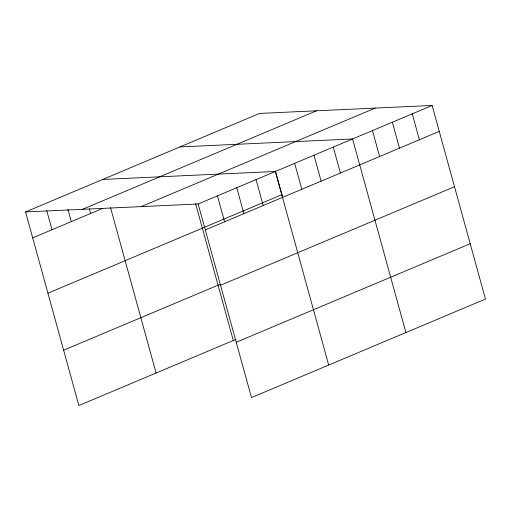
<?xml version="1.0" encoding="UTF-8"?>
<svg xmlns="http://www.w3.org/2000/svg" width="511" height="511" viewBox="0 0 511 511"><rect width="100%" height="100%" fill="white"/><g stroke="black" fill="none" stroke-linecap="round" stroke-linejoin="round"><path stroke-width="0.77" d="M25.55 211.944L259.524 113.423L432.127 105.47L485.45 299.056L251.476 397.577L198.153 203.991L25.55 211.944L78.873 405.53L236.139 339.31M82.507 209.318L316.481 110.798M32.691 237.864L102.749 208.367M141.196 206.616L375.17 108.096M198.153 203.991L432.127 105.47M47.932 293.193L281.906 194.672M205.294 229.918L439.268 131.391M63.632 350.201L220.184 284.282M220.535 285.247L454.509 186.719M236.235 342.249L470.209 243.728M179.974 146.919L352.577 138.966L405.9 332.552M102.762 179.431L275.365 171.479L328.688 365.065M412.236 113.844L419.378 139.765M392.352 122.218L399.493 148.139M372.462 130.592L379.603 156.513M333.274 147.098L340.415 173.018M313.971 155.223L321.112 181.15M294.668 163.354L301.809 189.274M275.34 170.853L282.743 197.712M256.062 179.61L263.203 205.531M236.759 187.735L243.9 213.662M217.456 195.866L224.597 221.787M195.579 203.582L233.297 340.505M110.536 207.658L156.085 373.017M89.336 208.91L90.6 213.483M67.937 209.408L71.297 221.608M46.744 210.679L51.994 229.739"/></g></svg>
